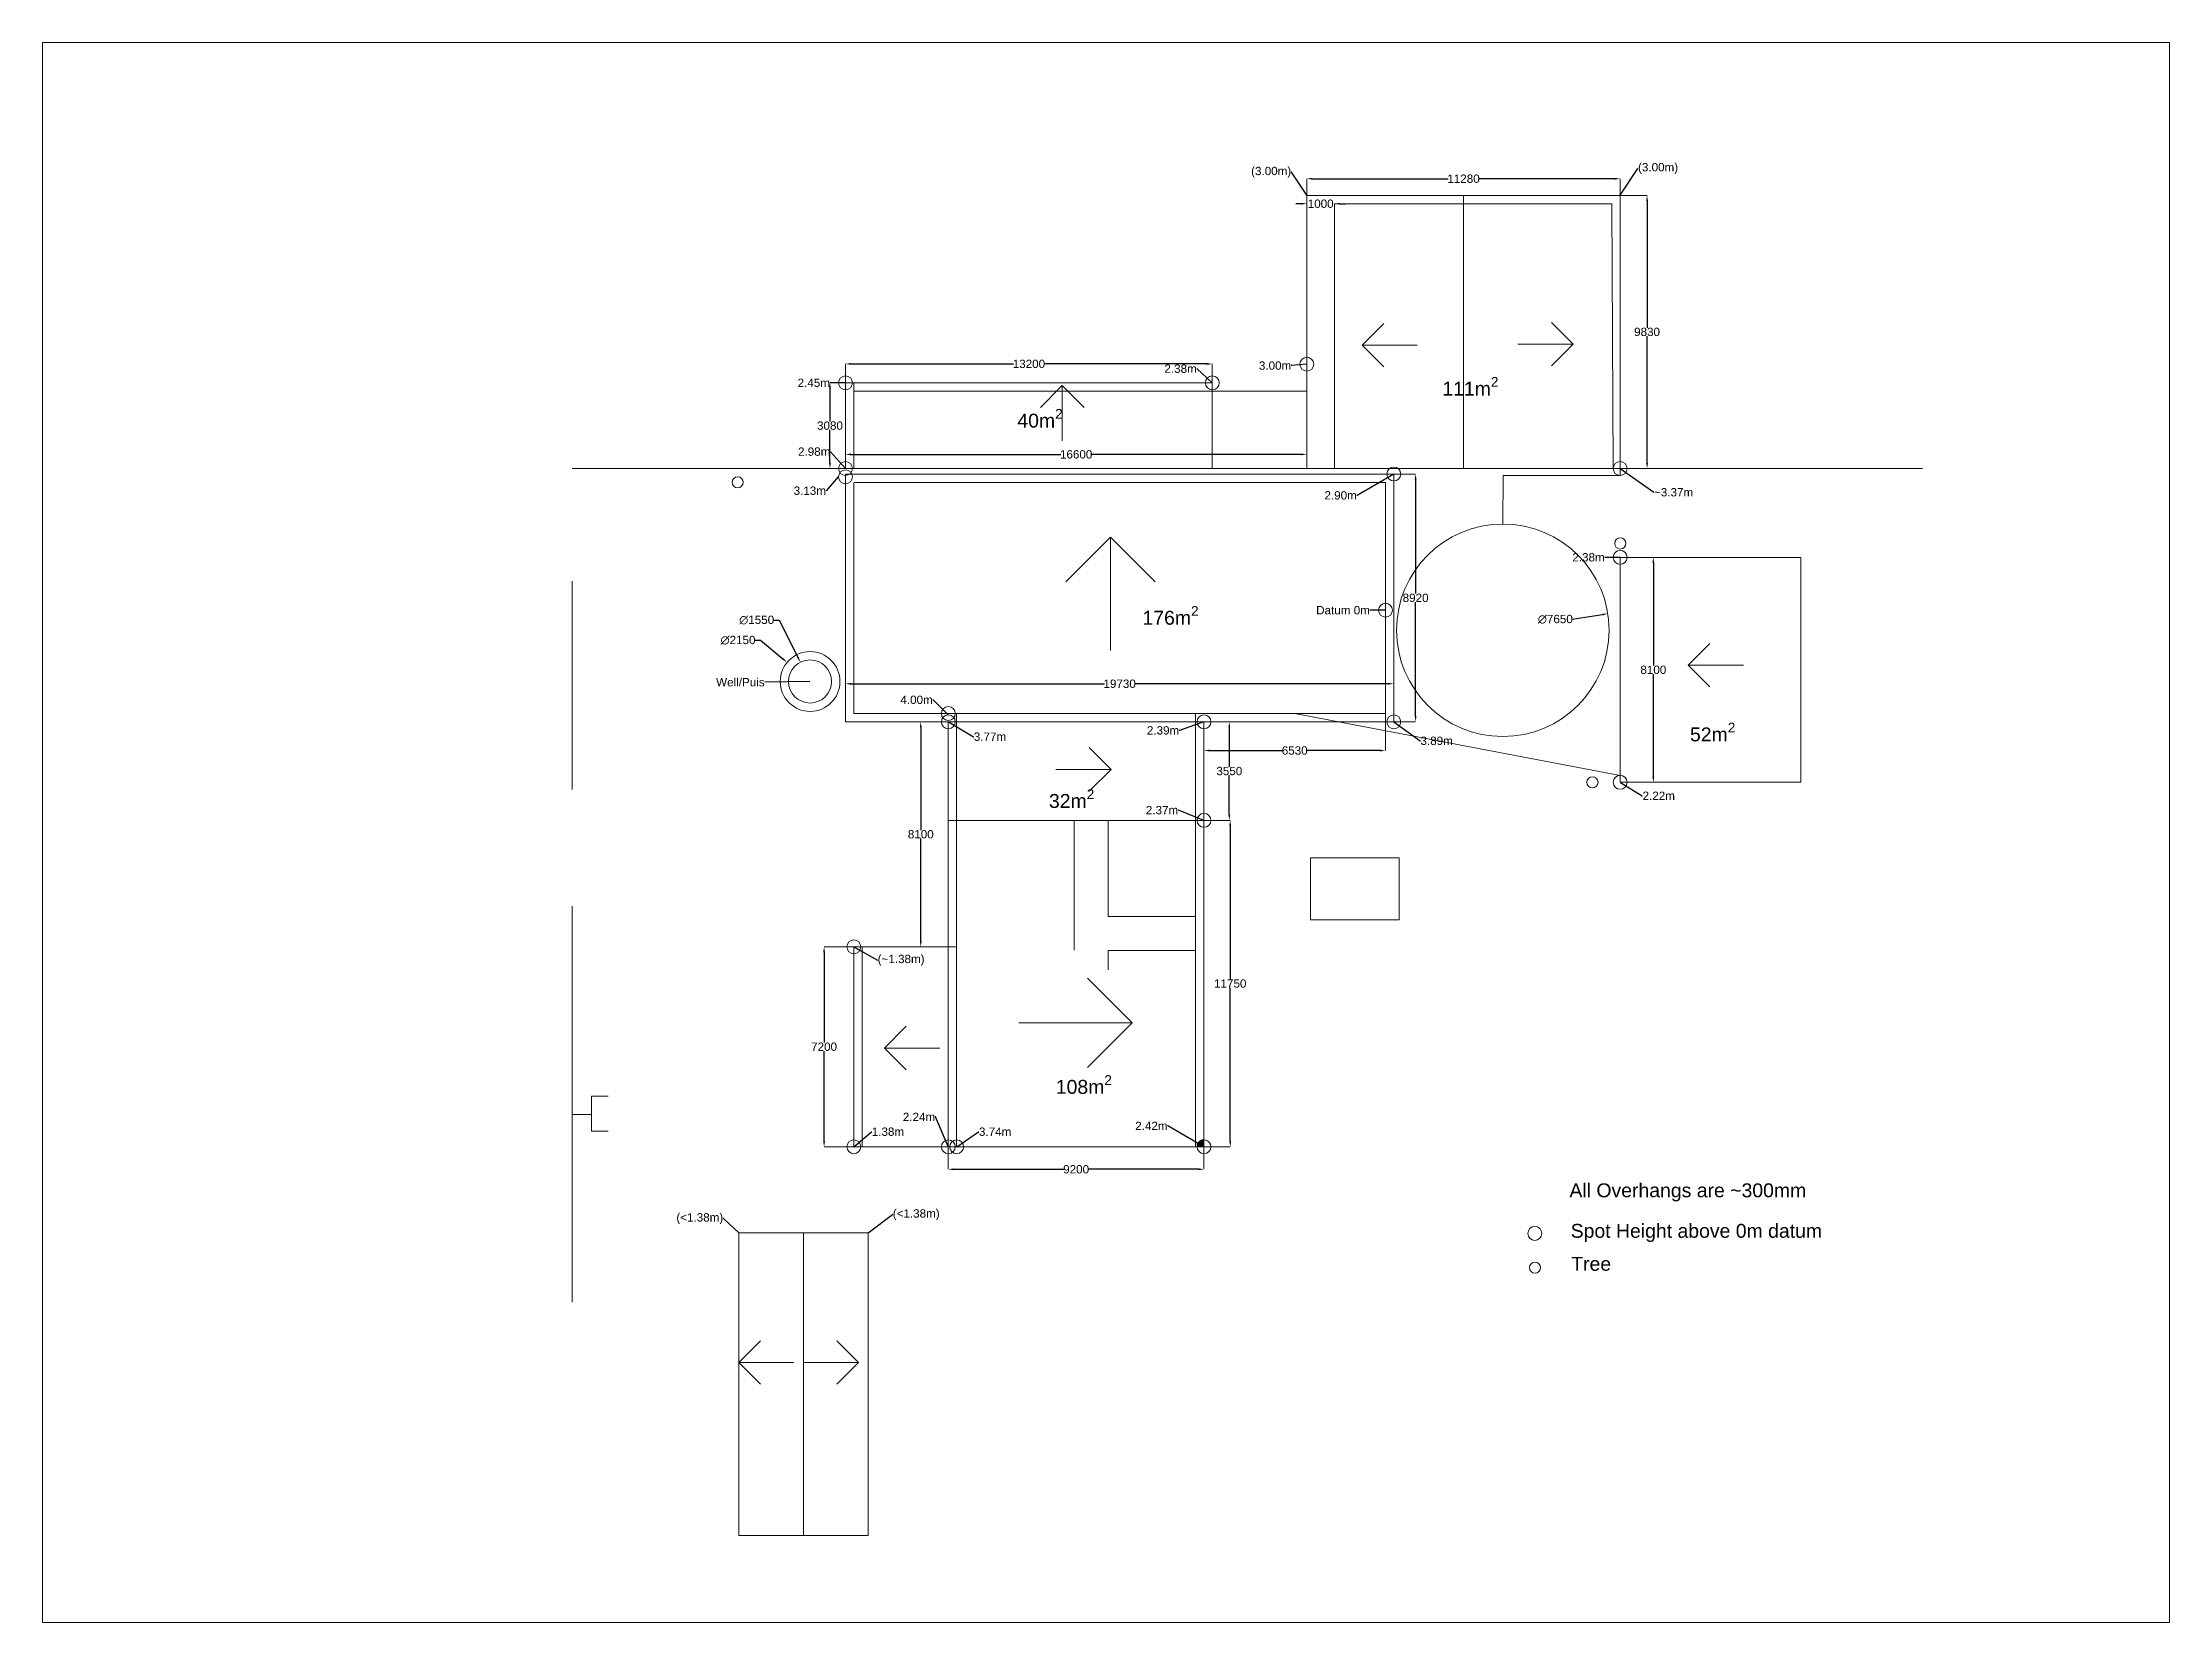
# Paper-space layout 'Layout1' of a CAD drawing. Header units: millimetres. Extents: x 2 to 257, y 6 to 195.
# The model-space entities are those that its viewports show. They can reach past a viewport. Long polylines and large blocks are cut down to what shows.
import ezdxf
from ezdxf import colors
from ezdxf.entities.mleader import LeaderData, LeaderLine
from ezdxf.math import Vec2, Vec3

# ---------------------------------------------------------------- set-up
doc = ezdxf.new("R2010")
doc.units = ezdxf.units.MM
doc.layers.get('0').update_dxf_attribs({"lineweight": 15})
doc.layers.add('Dimentions', color=7, linetype='Continuous', lineweight=5)
doc.styles.add('Annotative', font='arial.ttf')
doc.styles.get("Standard").update_dxf_attribs({"font": 'arial.ttf'})
doc.dimstyles.new('Copy of Standard', dxfattribs={"dimtxt": 300, "dimasz": 200, "dimexe": 0.18, "dimexo": 0.0625, "dimgap": 0.09, "dimtad": 0, "dimtih": 1, "dimtoh": 1, "dimdec": 0, "dimzin": 0, "dimdsep": 46, "dimtxsty": 'Standard', "dimcen": 0.09, "dimadec": 0, "dimazin": 0, "dimtfac": 1, "dimtdec": 0, "dimtofl": 0, "dimtmove": 0, "dimatfit": 3, "dimfxl": 1, "dimtolj": 1, "dimtzin": 0, "dimlwe": -1, "dimarcsym": 0})

# ---------------------------------------------------------------- blocks, each defined once
blk = doc.blocks.new('*D2')
at = {"layer": 'Defpoints', "color": 0, "transparency": 16777216}
for p in [(13540, -24420), (22740, -24420), (22740, -25232)]:
    blk.add_point(p, dxfattribs=at)
at = {"layer": 'Dimentions', "color": 0, "transparency": 16777216}
for p, q in [((13540, -24420), (13540, -25232)), ((22740, -24420), (22740, -25232))]:
    blk.add_line(p, q, dxfattribs=at)
at = {"layer": 'Dimentions', "color": 0, "lineweight": -2, "transparency": 16777216}
for p, q in [((13740, -25232), (17692, -25232)), ((22540, -25232), (18588, -25232))]:
    blk.add_line(p, q, dxfattribs=at)
at = {"layer": 'Dimentions', "color": 0, "transparency": 16777216}
for points in [[(13740, -25198), (13740, -25265), (13540, -25232)], [(22540, -25198), (22540, -25265), (22740, -25232)]]:
    blk.add_solid(points, dxfattribs=at)
at = {"layer": 'Dimentions', "color": 0, "transparency": 16777216, "insert": (18140, -25232), "char_height": 300, "attachment_point": 5}
blk.add_mtext('\\A1;9200', dxfattribs=at)
blk = doc.blocks.new('*D3')
at = {"layer": 'Defpoints', "color": 0, "transparency": 16777216}
for p in [(9069, -17220), (10140, -17220), (10140, -24420)]:
    blk.add_point(p, dxfattribs=at)
at = {"layer": 'Dimentions', "color": 0, "transparency": 16777216}
for p, q in [((10140, -17220), (9069, -17220)), ((10140, -24420), (9069, -24420))]:
    blk.add_line(p, q, dxfattribs=at)
at = {"layer": 'Dimentions', "color": 0, "lineweight": -2, "transparency": 16777216}
for p, q in [((9069, -17420), (9069, -20667)), ((9069, -24220), (9069, -20973))]:
    blk.add_line(p, q, dxfattribs=at)
at = {"layer": 'Dimentions', "color": 0, "transparency": 16777216}
for points in [[(9036, -17420), (9102, -17420), (9069, -17220)], [(9036, -24220), (9102, -24220), (9069, -24420)]]:
    blk.add_solid(points, dxfattribs=at)
at = {"layer": 'Dimentions', "color": 0, "transparency": 16777216, "insert": (9069, -20820), "char_height": 300, "attachment_point": 5}
blk.add_mtext('\\A1;7200', dxfattribs=at)
blk = doc.blocks.new('*D4')
at = {"layer": 'Defpoints', "color": 0, "transparency": 16777216}
for p in [(13540, -9120), (12548, -17220), (13540, -17220)]:
    blk.add_point(p, dxfattribs=at)
at = {"layer": 'Dimentions', "color": 0, "transparency": 16777216}
for p, q in [((13540, -9120), (12548, -9120)), ((13540, -17220), (12548, -17220))]:
    blk.add_line(p, q, dxfattribs=at)
at = {"layer": 'Dimentions', "color": 0, "lineweight": -2, "transparency": 16777216}
for p, q in [((12548, -9320), (12548, -13017)), ((12548, -17020), (12548, -13323))]:
    blk.add_line(p, q, dxfattribs=at)
at = {"layer": 'Dimentions', "color": 0, "transparency": 16777216}
for points in [[(12514, -9320), (12581, -9320), (12548, -9120)], [(12514, -17020), (12581, -17020), (12548, -17220)]]:
    blk.add_solid(points, dxfattribs=at)
at = {"layer": 'Dimentions', "color": 0, "transparency": 16777216, "insert": (12548, -13170), "char_height": 300, "attachment_point": 5}
blk.add_mtext('\\A1;8100', dxfattribs=at)
blk = doc.blocks.new('*D5')
at = {"layer": 'Defpoints', "color": 0, "transparency": 16777216}
for p in [(29570, -200), (29570, -9120), (30356, -9120)]:
    blk.add_point(p, dxfattribs=at)
at = {"layer": 'Dimentions', "color": 0, "transparency": 16777216}
for p, q in [((29570, -200), (30357, -200)), ((29570, -9120), (30357, -9120))]:
    blk.add_line(p, q, dxfattribs=at)
at = {"layer": 'Dimentions', "color": 0, "lineweight": -2, "transparency": 16777216}
for p, q in [((30356, -400), (30356, -4507)), ((30356, -8920), (30356, -4813))]:
    blk.add_line(p, q, dxfattribs=at)
at = {"layer": 'Dimentions', "color": 0, "transparency": 16777216}
for points in [[(30323, -400), (30390, -400), (30356, -200)], [(30323, -8920), (30390, -8920), (30356, -9120)]]:
    blk.add_solid(points, dxfattribs=at)
at = {"layer": 'Dimentions', "color": 0, "transparency": 16777216, "insert": (30356, -4660), "char_height": 300, "attachment_point": 5}
blk.add_mtext('\\A1;8920', dxfattribs=at)
blk = doc.blocks.new('*D6')
at = {"layer": 'Defpoints', "color": 0, "transparency": 16777216}
for p in [(29570, -7752), (9840, -9120), (29570, -9120)]:
    blk.add_point(p, dxfattribs=at)
at = {"layer": 'Dimentions', "color": 0, "transparency": 16777216}
for p, q in [((9840, -9120), (9840, -7752)), ((29570, -9120), (29570, -7752))]:
    blk.add_line(p, q, dxfattribs=at)
at = {"layer": 'Dimentions', "color": 0, "lineweight": -2, "transparency": 16777216}
for p, q in [((10040, -7752), (19155, -7752)), ((29370, -7752), (20255, -7752))]:
    blk.add_line(p, q, dxfattribs=at)
at = {"layer": 'Dimentions', "color": 0, "transparency": 16777216}
for points in [[(10040, -7719), (10040, -7786), (9840, -7752)], [(29370, -7719), (29370, -7786), (29570, -7752)]]:
    blk.add_solid(points, dxfattribs=at)
at = {"layer": 'Dimentions', "color": 0, "transparency": 16777216, "insert": (19705, -7752), "char_height": 300, "attachment_point": 5}
blk.add_mtext('\\A1;19730', dxfattribs=at)
blk = doc.blocks.new('*D7')
at = {"layer": 'Defpoints', "color": 0, "transparency": 16777216}
for p in [(9840, 0), (26440, 505), (26440, 0)]:
    blk.add_point(p, dxfattribs=at)
at = {"layer": 'Dimentions', "color": 0, "transparency": 16777216}
for p, q in [((9840, 0), (9840, 505)), ((26440, 0), (26440, 505))]:
    blk.add_line(p, q, dxfattribs=at)
at = {"layer": 'Dimentions', "color": 0, "lineweight": -2, "transparency": 16777216}
for p, q in [((10040, 505), (17590, 505)), ((26240, 505), (18690, 505))]:
    blk.add_line(p, q, dxfattribs=at)
at = {"layer": 'Dimentions', "color": 0, "transparency": 16777216}
for points in [[(10040, 538), (10040, 471), (9840, 505)], [(26240, 538), (26240, 471), (26440, 505)]]:
    blk.add_solid(points, dxfattribs=at)
at = {"layer": 'Dimentions', "color": 0, "transparency": 16777216, "insert": (18140, 505), "char_height": 300, "attachment_point": 5}
blk.add_mtext('\\A1;16600', dxfattribs=at)
blk = doc.blocks.new('*D8')
at = {"layer": 'Defpoints', "color": 0, "transparency": 16777216}
for p in [(8217, -6977), (8913, -8363)]:
    blk.add_point(p, dxfattribs=at)
at = {"layer": 'Dimentions', "color": 0, "lineweight": -2, "transparency": 16777216}
for p, q in [((7255, -5459), (7455, -5459)), ((7455, -5459), (8128, -6799))]:
    blk.add_line(p, q, dxfattribs=at)
at = {"layer": 'Dimentions', "color": 0, "transparency": 16777216}
blk.add_line((8565, -7670), (8565, -7670), dxfattribs=at)
blk.add_line((8565, -7670), (8565, -7670), dxfattribs=at)
blk.add_solid([(8157, -6784), (8098, -6814), (8217, -6977)], dxfattribs=at)
at = {"layer": 'Dimentions', "color": 0, "transparency": 16777216, "insert": (6644, -5459), "char_height": 300, "attachment_point": 5}
blk.add_mtext('\\A1;∅1550', dxfattribs=at)
blk = doc.blocks.new('*D9')
at = {"layer": 'Defpoints', "color": 0, "transparency": 16777216}
for p in [(7739, -6982), (9391, -8358)]:
    blk.add_point(p, dxfattribs=at)
at = {"layer": 'Dimentions', "color": 0, "lineweight": -2, "transparency": 16777216}
for p, q in [((6582, -6184), (6782, -6184)), ((6782, -6184), (7586, -6854))]:
    blk.add_line(p, q, dxfattribs=at)
at = {"layer": 'Dimentions', "color": 0, "transparency": 16777216}
blk.add_line((8565, -7670), (8565, -7670), dxfattribs=at)
blk.add_line((8565, -7670), (8565, -7670), dxfattribs=at)
blk.add_solid([(7607, -6828), (7564, -6879), (7739, -6982)], dxfattribs=at)
at = {"layer": 'Dimentions', "color": 0, "transparency": 16777216, "insert": (5972, -6184), "char_height": 300, "attachment_point": 5}
blk.add_mtext('\\A1;∅2150', dxfattribs=at)
blk = doc.blocks.new('*D11')
at = {"layer": 'Defpoints', "color": 0, "transparency": 16777216}
for p in [(22740, -9120), (29270, -8820), (22740, -10156)]:
    blk.add_point(p, dxfattribs=at)
at = {"layer": 'Dimentions', "color": 0, "transparency": 16777216}
for p, q in [((22740, -9120), (22740, -10156)), ((29270, -8820), (29270, -10156))]:
    blk.add_line(p, q, dxfattribs=at)
at = {"layer": 'Dimentions', "color": 0, "lineweight": -2, "transparency": 16777216}
for p, q in [((22940, -10156), (25557, -10156)), ((29070, -10156), (26453, -10156))]:
    blk.add_line(p, q, dxfattribs=at)
at = {"layer": 'Dimentions', "color": 0, "transparency": 16777216}
for points in [[(22940, -10123), (22940, -10189), (22740, -10156)], [(29070, -10123), (29070, -10189), (29270, -10156)]]:
    blk.add_solid(points, dxfattribs=at)
at = {"layer": 'Dimentions', "color": 0, "transparency": 16777216, "insert": (26005, -10156), "char_height": 300, "attachment_point": 5}
blk.add_mtext('\\A1;6530', dxfattribs=at)
blk = doc.blocks.new('*D12')
at = {"layer": 'Defpoints', "color": 0, "transparency": 16777216}
for p in [(22740, -9120), (22740, -12670), (23652, -12670)]:
    blk.add_point(p, dxfattribs=at)
at = {"layer": 'Dimentions', "color": 0, "transparency": 16777216}
for p, q in [((22740, -9120), (23652, -9120)), ((22740, -12670), (23652, -12670))]:
    blk.add_line(p, q, dxfattribs=at)
at = {"layer": 'Dimentions', "color": 0, "lineweight": -2, "transparency": 16777216}
for p, q in [((23652, -9320), (23652, -10742)), ((23652, -12470), (23652, -11048))]:
    blk.add_line(p, q, dxfattribs=at)
at = {"layer": 'Dimentions', "color": 0, "transparency": 16777216}
for points in [[(23619, -9320), (23685, -9320), (23652, -9120)], [(23619, -12470), (23685, -12470), (23652, -12670)]]:
    blk.add_solid(points, dxfattribs=at)
at = {"layer": 'Dimentions', "color": 0, "transparency": 16777216, "insert": (23652, -10895), "char_height": 300, "attachment_point": 5}
blk.add_mtext('\\A1;3550', dxfattribs=at)
blk = doc.blocks.new('*D13')
at = {"layer": 'Defpoints', "color": 0, "transparency": 16777216}
for p in [(22740, -12670), (22740, -24420), (23685, -24420)]:
    blk.add_point(p, dxfattribs=at)
at = {"layer": 'Dimentions', "color": 0, "transparency": 16777216}
for p, q in [((22740, -12670), (23686, -12670)), ((22740, -24420), (23686, -24420))]:
    blk.add_line(p, q, dxfattribs=at)
at = {"layer": 'Dimentions', "color": 0, "lineweight": -2, "transparency": 16777216}
for p, q in [((23685, -12870), (23685, -18392)), ((23685, -24220), (23685, -18698))]:
    blk.add_line(p, q, dxfattribs=at)
at = {"layer": 'Dimentions', "color": 0, "transparency": 16777216}
for points in [[(23652, -12870), (23719, -12870), (23685, -12670)], [(23652, -24220), (23719, -24220), (23685, -24420)]]:
    blk.add_solid(points, dxfattribs=at)
at = {"layer": 'Dimentions', "color": 0, "transparency": 16777216, "insert": (23685, -18545), "char_height": 300, "attachment_point": 5}
blk.add_mtext('\\A1;11750', dxfattribs=at)
blk = doc.blocks.new('*D14')
at = {"layer": 'Defpoints', "color": 0, "transparency": 16777216}
for p in [(9281, 3080), (9840, 3080), (9840, 0)]:
    blk.add_point(p, dxfattribs=at)
at = {"layer": 'Dimentions', "color": 0, "transparency": 16777216}
for p, q in [((9840, 3080), (9281, 3080)), ((9840, 0), (9281, 0))]:
    blk.add_line(p, q, dxfattribs=at)
at = {"layer": 'Dimentions', "color": 0, "lineweight": -2, "transparency": 16777216}
for p, q in [((9281, 2880), (9281, 1693)), ((9281, 200), (9281, 1387))]:
    blk.add_line(p, q, dxfattribs=at)
at = {"layer": 'Dimentions', "color": 0, "transparency": 16777216}
for points in [[(9247, 2880), (9314, 2880), (9281, 3080)], [(9247, 200), (9314, 200), (9281, 0)]]:
    blk.add_solid(points, dxfattribs=at)
at = {"layer": 'Dimentions', "color": 0, "transparency": 16777216, "insert": (9281, 1540), "char_height": 300, "attachment_point": 5}
blk.add_mtext('\\A1;3080', dxfattribs=at)
blk = doc.blocks.new('*D15')
at = {"layer": 'Defpoints', "color": 0, "transparency": 16777216}
for p in [(9840, 3763), (9840, 3080), (23040, 3080)]:
    blk.add_point(p, dxfattribs=at)
at = {"layer": 'Dimentions', "color": 0, "transparency": 16777216}
for p, q in [((9840, 3080), (9840, 3763)), ((23040, 3080), (23040, 3763))]:
    blk.add_line(p, q, dxfattribs=at)
at = {"layer": 'Dimentions', "color": 0, "lineweight": -2, "transparency": 16777216}
for p, q in [((10040, 3763), (15890, 3763)), ((22840, 3763), (16990, 3763))]:
    blk.add_line(p, q, dxfattribs=at)
at = {"layer": 'Dimentions', "color": 0, "transparency": 16777216}
for points in [[(10040, 3796), (10040, 3729), (9840, 3763)], [(22840, 3796), (22840, 3729), (23040, 3763)]]:
    blk.add_solid(points, dxfattribs=at)
at = {"layer": 'Dimentions', "color": 0, "transparency": 16777216, "insert": (16440, 3763), "char_height": 300, "attachment_point": 5}
blk.add_mtext('\\A1;13200', dxfattribs=at)
blk = doc.blocks.new('*D16')
at = {"layer": 'Defpoints', "color": 0, "transparency": 16777216}
for p in [(37720, 9830), (37720, 0), (38685, 0)]:
    blk.add_point(p, dxfattribs=at)
at = {"layer": 'Dimentions', "color": 0, "transparency": 16777216}
for p, q in [((37720, 9830), (38685, 9830)), ((37720, 0), (38685, 0))]:
    blk.add_line(p, q, dxfattribs=at)
at = {"layer": 'Dimentions', "color": 0, "lineweight": -2, "transparency": 16777216}
for p, q in [((38685, 9630), (38685, 5068)), ((38685, 200), (38685, 4762))]:
    blk.add_line(p, q, dxfattribs=at)
at = {"layer": 'Dimentions', "color": 0, "transparency": 16777216}
for points in [[(38652, 9630), (38719, 9630), (38685, 9830)], [(38652, 200), (38719, 200), (38685, 0)]]:
    blk.add_solid(points, dxfattribs=at)
at = {"layer": 'Dimentions', "color": 0, "transparency": 16777216, "insert": (38685, 4915), "char_height": 300, "attachment_point": 5}
blk.add_mtext('\\A1;9830', dxfattribs=at)
blk = doc.blocks.new('*D17')
at = {"layer": 'Defpoints', "color": 0, "transparency": 16777216}
for p in [(37720, 10430), (26440, 9830), (37720, 9830)]:
    blk.add_point(p, dxfattribs=at)
at = {"layer": 'Dimentions', "color": 0, "transparency": 16777216}
for p, q in [((26440, 9830), (26440, 10430)), ((37720, 9830), (37720, 10430))]:
    blk.add_line(p, q, dxfattribs=at)
at = {"layer": 'Dimentions', "color": 0, "lineweight": -2, "transparency": 16777216}
for p, q in [((26640, 10430), (31530, 10430)), ((37520, 10430), (32630, 10430))]:
    blk.add_line(p, q, dxfattribs=at)
at = {"layer": 'Dimentions', "color": 0, "transparency": 16777216}
for points in [[(26640, 10463), (26640, 10397), (26440, 10430)], [(37520, 10463), (37520, 10397), (37720, 10430)]]:
    blk.add_solid(points, dxfattribs=at)
at = {"layer": 'Dimentions', "color": 0, "transparency": 16777216, "insert": (32080, 10430), "char_height": 300, "attachment_point": 5}
blk.add_mtext('\\A1;11280', dxfattribs=at)
blk = doc.blocks.new('*D18')
at = {"layer": 'Defpoints', "color": 0, "transparency": 16777216}
for p in [(26440, 9530), (26440, 9530), (27440, 9530)]:
    blk.add_point(p, dxfattribs=at)
at = {"layer": 'Dimentions', "color": 0, "lineweight": -2, "transparency": 16777216}
for p, q in [((26240, 9530), (26040, 9530)), ((27640, 9530), (27840, 9530))]:
    blk.add_line(p, q, dxfattribs=at)
at = {"layer": 'Dimentions', "color": 0, "transparency": 16777216}
for p, q in [((26440, 9530), (26440, 9530)), ((27440, 9530), (27440, 9530))]:
    blk.add_line(p, q, dxfattribs=at)
for points in [[(26240, 9563), (26240, 9497), (26440, 9530)], [(27640, 9563), (27640, 9497), (27440, 9530)]]:
    blk.add_solid(points, dxfattribs=at)
at = {"layer": 'Dimentions', "color": 0, "transparency": 16777216, "insert": (26940, 9530), "char_height": 300, "attachment_point": 5}
blk.add_mtext('\\A1;1000', dxfattribs=at)
blk = doc.blocks.new('*D19')
at = {"layer": 'Defpoints', "color": 0, "transparency": 16777216}
for p in [(37720, -3200), (37720, -11300), (38911, -11300)]:
    blk.add_point(p, dxfattribs=at)
at = {"layer": 'Dimentions', "color": 0, "transparency": 16777216}
for p, q in [((37720, -3200), (38911, -3200)), ((37720, -11300), (38911, -11300))]:
    blk.add_line(p, q, dxfattribs=at)
at = {"layer": 'Dimentions', "color": 0, "lineweight": -2, "transparency": 16777216}
for p, q in [((38911, -3400), (38911, -7097)), ((38911, -11100), (38911, -7403))]:
    blk.add_line(p, q, dxfattribs=at)
at = {"layer": 'Dimentions', "color": 0, "transparency": 16777216}
for points in [[(38878, -3400), (38944, -3400), (38911, -3200)], [(38878, -11100), (38944, -11100), (38911, -11300)]]:
    blk.add_solid(points, dxfattribs=at)
at = {"layer": 'Dimentions', "color": 0, "transparency": 16777216, "insert": (38911, -7250), "char_height": 300, "attachment_point": 5}
blk.add_mtext('\\A1;8100', dxfattribs=at)
blk = doc.blocks.new('*D20')
at = {"layer": 'Defpoints', "color": 0, "transparency": 16777216}
for p in [(37273, -5228), (29717, -6422)]:
    blk.add_point(p, dxfattribs=at)
at = {"layer": 'Dimentions', "color": 0, "lineweight": -2, "transparency": 16777216}
blk.add_line((35995, -5430), (37076, -5259), dxfattribs=at)
at = {"layer": 'Dimentions', "color": 0, "transparency": 16777216}
blk.add_solid([(37070, -5226), (37081, -5292), (37273, -5228)], dxfattribs=at)
at = {"layer": 'Dimentions', "color": 0, "transparency": 16777216, "insert": (35384, -5430), "char_height": 300, "attachment_point": 5}
blk.add_mtext('\\A1;∅7650', dxfattribs=at)

msp = doc.modelspace()

# ---------------------------------------------------------------- hatches: boundary and pattern name
at = {"layer": 'Dimentions'}
h = msp.add_hatch(dxfattribs=at)
h.set_pattern_fill('ANSI37', color=256, scale=0.2)
h.set_pattern_definition([(45, (-16636.1847, -35345.89126), (-0.449012806, 0.449012806), []), (135, (-16636.1847, -35345.89126), (-0.449012806, -0.449012806), [])])
h.paths.add_polyline_path([(22990, -24420, 0.4142136), (22740, -24170), (22740, -24420), (22490, -24420, 1)], flags=17)
h.paths.add_polyline_path([(22490, -24420, 1), (22990, -24420, 1)], flags=17)

# ---------------------------------------------------------------- linework, layer by layer
for p, q in [((26440, 9830), (27440, 9830)), ((27441.5, 9530), (27440, 0)), ((27440, 9530), (37420, 9528.5)), ((32080, 9830), (32080, 0)), ((37420, 9530), (37468.4, 0)), ((30412.5, 4436.4), (28428, 4436.4)), ((34039.6, 4474.8), (36024.2, 4474.8)), ((10140, 3080), (9840, 3080)), ((10140, 2780), (10140, 3080)), ((10140, 0), (10140, 2780)), ((10140, 2780), (23040, 2780)), ((17642.7, 996.4), (17642.7, 2981)), ((23040, 2780), (26440, 2780)), ((0, 0), (5960, 0)), ((5960, 0), (48600.6, 0)), ((37720, 0), (37720, 300)), ((10140, -500), (10140, -8820)), ((29270, -500), (10140, -500)), ((29270, -8820), (29270, -500)), ((29570, -500), (29570, -200)), ((19373, -6555.6), (19373, -2472.2)), ((0, -4060), (0, -11560)), ((29270, -8820), (29270, -5105)), ((42149.7, -7085.4), (40165.2, -7085.4)), ((10140, -8820), (13540, -8820)), ((22740, -8820), (13540, -8820)), ((13540, -8820), (22240, -8820)), ((13540, -8820), (13549.2, -8820)), ((13840, -12670), (13840, -8820)), ((22740, -8820), (22440, -8820)), ((22440, -8820), (22440, -24420)), ((22740, -8820), (29270, -8820)), ((26005, -8820), (37720, -11050)), ((17409.8, -10833.7), (19394.4, -10833.7)), ((13840, -12670), (13840, -17220)), ((19290, -12670), (18070, -12670)), ((18070, -12670), (18070, -17343)), ((19290, -16130), (19290, -12670)), ((26570, -16250), (26570, -14020)), ((26570, -14020), (29270, -14020)), ((29270, -14020), (29770, -14020)), ((29770, -14020), (29770, -16250)), ((0, -15760), (0, -30010)), ((22440, -16130), (19290, -16130)), ((22440, -16130), (22440, -17350)), ((29770, -16250), (26570, -16250)), ((13840, -17220), (10140, -17220)), ((10140, -17220), (10140, -24420)), ((10440, -17220), (10440, -24420)), ((13840, -17220), (13840, -24420)), ((22440, -17350), (19290, -17350)), ((19290, -17350), (19290, -18049.7)), ((16074.9, -19954.5), (20158.3, -19954.5)), ((13230, -20865.5), (11245.4, -20865.5)), ((700, -23254), (700, -22604)), ((700, -22604), (1300, -22604)), ((0, -23254), (700, -23254)), ((700, -23254), (700, -23854)), ((700, -23854), (1300, -23854)), ((13840, -24420), (10140, -24420)), ((6000, -27520), (10650, -27520)), ((6000, -27520), (6000, -38420)), ((8325, -27520), (8325, -38420)), ((10650, -27520), (10650, -38420)), ((0, -30010), (0, -29954)), ((7984.5, -32188), (6000, -32188)), ((8325, -32188), (10309.5, -32188)), ((10650, -38420), (6000, -38420))]:
    msp.add_line(p, q)
for points in [[(37720, 0), (26440, 0), (26440, 2780), (26440, 9830), (37720, 9830), (37720, 0)], [(29210, 5218.5), (28428, 4436.4), (29210, 3654.4)], [(35242.1, 3692.8), (36024.2, 4474.8), (35242.1, 5256.9)], [(18424.8, 2198.9), (17642.7, 2981), (16860.7, 2198.9)], [(37720, 930), (37720, 930), (37720, -250), (35510.7, -250), (33502.1, -250), (33499.9, -2000)], [(29570, -200), (10140, -200), (9840, -200), (9840, -9120), (10140, -9120), (29270, -9120), (29570, -9120), (29570, -500)], [(17763.9, -4081.4), (19373, -2472.2), (20982.2, -4081.4)], [(40947.2, -6303.3), (40165.2, -7085.4), (40947.2, -7867.4)], [(18612.3, -11615.8), (19394.4, -10833.7), (18612.3, -10051.7)], [(13540, -24420), (22740, -24420), (22740, -12670), (13540, -12670), (13540, -24420)], [(18549.1, -18345.3), (20158.3, -19954.5), (18549.1, -21563.7)], [(12027.5, -20083.4), (11245.4, -20865.5), (12027.5, -21647.5)], [(6782, -31405.9), (6000, -32188), (6782, -32970)], [(9527.5, -32970), (10309.5, -32188), (9527.5, -31405.9)]]:
    msp.add_lwpolyline(points)
for points in [[(9840, 0), (9840, 3080), (23040, 3080), (23040, 0)], [(37720, -3200), (44220, -3200), (44220, -11300), (37720, -11300)], [(13540, -12670), (22740, -12670), (22740, -9120), (13540, -9120)]]:
    msp.add_lwpolyline(points, close=True)
for centre, radius in [((5960, -500), 200), ((33495, -5825), 3825), ((37720, -2700), 200), ((8565, -7670), 1075), ((8565, -7670), 775), ((36720, -11300), 200), ((34646.3, -27539.2), 250), ((34654.7, -28771.6), 200)]:
    msp.add_circle(centre, radius)
for centre in [(26440, 3751.4), (9840, 3080), (23040, 3080), (9840, 0), (29570, -200), (37720, 0), (9840, -300), (37720, -3200), (29270, -5105), (13540, -8820), (13540, -9120), (22740, -9120), (29570, -9120), (37720, -11300), (22740, -12670), (10140, -17220), (10140, -24420), (13540, -24420), (13840, -24420), (22740, -24420)]:
    msp.add_circle(centre, 250, dxfattribs=at)

# ---------------------------------------------------------------- texts
at = {"char_height": 500, "attachment_point": 1}
for s, width, heights, insert in [('\\A1;111m{\\H0.7x;\\S2^ ;}', 8957.098, [0], (31317.4, 3293.1)), ('\\A1;40m{\\H0.7x;\\S2^ ;}', 8957.098, [0], (16025.1, 2142.3)), ('\\A1;176m{\\H0.7x;\\S2^ ;}', 8957.098, [0], (20527, -4955.2)), ('\\A1;52m{\\H0.7x;\\S2^ ;}', 8957.098, [0], (40229.9, -9154.5)), ('\\A1;32m{\\H0.7x;\\S2^ ;}', 8957.098, [0], (17161.7, -11551)), ('\\A1;108m{\\H0.7x;\\S2^ ;}', 8957.098, [0], (17407.7, -21844)), ('All Overhangs are ~300mm', 8957.098, [0], (35892.6, -25738.2)), ('Spot Height above 0m datum', 11383.31, [1398.5], (35936.8, -27197.3)), ('Tree', 11383.31, [1398.5], (35955.9, -28385))]:
    msp.add_mtext_dynamic_manual_height_columns(s, width=width, gutter_width=12.5, heights=heights, dxfattribs=dict(at, insert=insert))

# ---------------------------------------------------------------- dimensions: what is measured, and where the dimension line sits
at = {"layer": 'Dimentions'}
for base, p1, p2, picture, middle in [((37720, 10429.9), (26440, 9830), (37720, 9830), '*D17', (32080, 10429.9)), ((26440, 9530.2), (27440, 9530), (26440, 9530.2), '*D18', (26940, 9530.2)), ((26440, 504.5), (9840, 0), (26440, 0), '*D7', (18140, 504.5)), ((29570, -7752.2), (9840, -9120), (29570, -9120), '*D6', (19705, -7752.2)), ((22740, -10155.9), (29270, -8820), (22740, -9120), '*D11', (26005, -10155.9)), ((22740, -25231.6), (13540, -24420), (22740, -24420), '*D2', (18140, -25231.6))]:
    dim = msp.add_linear_dim(base=base, p1=p1, p2=p2, dimstyle='Copy of Standard', dxfattribs=at)
    dim.commit()
    dim.dimension.update_dxf_attribs({"geometry": picture, "text_midpoint": middle})
for base, p1, p2, picture, middle in [((38685.3, 0), (37720, 9830), (37720, 0), '*D16', (38685.3, 4915)), ((9280.7, 3080), (9840, 0), (9840, 3080), '*D14', (9280.7, 1540)), ((38911, -11300), (37720, -3200), (37720, -11300), '*D19', (38911, -7250)), ((12547.7, -17220), (13540, -9120), (13540, -17220), '*D4', (12547.7, -13170)), ((23652.1, -12670), (22740, -9120), (22740, -12670), '*D12', (23652.1, -10895)), ((23685.4, -24420), (22740, -12670), (22740, -24420), '*D13', (23685.4, -18545)), ((9069, -17220), (10140, -24420), (10140, -17220), '*D3', (9069, -20820))]:
    dim = msp.add_linear_dim(base=base, p1=p1, p2=p2, angle=90, dimstyle='Copy of Standard', dxfattribs=at)
    dim.commit()
    dim.dimension.update_dxf_attribs({"geometry": picture, "text_midpoint": middle})
dim = msp.add_linear_dim(base=(9840, 3762.8), p1=(23040, 3080), p2=(9840, 3080), dimstyle='Copy of Standard', dxfattribs=at)
dim.commit()
dim.dimension.update_dxf_attribs({"geometry": '*D15', "text_midpoint": (16440, 3762.8), "dimtype": 160})
dim = msp.add_linear_dim(base=(30356.4, -9120), p1=(29570, -200), p2=(29570, -9120), angle=90, dimstyle='Copy of Standard', dxfattribs=at)
dim.commit()
dim.dimension.update_dxf_attribs({"geometry": '*D5', "text_midpoint": (30356.4, -4660), "dimtype": 160})
for p1, p2, picture, middle in [((8912.7, -8362.6), (8217.3, -6977.4), '*D8', (6644.4, -5459.2)), ((29716.9, -6422.1), (37273.1, -5227.9), '*D20', (35994.7, -5430)), ((9390.7, -8358.3), (7739.3, -6981.7), '*D9', (5971.5, -6183.9))]:
    dim = msp.add_diameter_dim_2p(p1=p1, p2=p2, dimstyle='Copy of Standard', dxfattribs=at)
    dim.commit()
    dim.dimension.update_dxf_attribs({"geometry": picture, "text_midpoint": middle, "dimtype": 163})

# ---------------------------------------------------------------- leaders
ml = msp.add_multileader_mtext('Standard', dxfattribs=at)
ml.set_content('(3.00m)', color=256)
ml.set_leader_properties()
ml.build(insert=Vec2(0, 0))
ctx = ml.context
ctx.base_point, ctx.char_height, ctx.plane_origin = Vec3(24475.3, 10665.8), 300, Vec3(26440, 9830)
ctx.text_align_type = 2
notes = []
notes.append((ctx, [(0, (1, 1, 0), (25890.7, 10665.8), (-1, 0), 8, [(0, [(26440, 9830)], 0, [])])]))
ctx.mtext.insert, ctx.mtext.alignment, ctx.mtext.flow_direction = Vec3(25880.7, 10859.9), 3, 5
ml = msp.add_multileader_mtext('Standard', dxfattribs=at)
ml.set_content('(3.00m)', color=256)
ml.set_leader_properties()
ml.build(insert=Vec2(0, 0))
ctx = ml.context
ctx.base_point, ctx.char_height, ctx.plane_origin = Vec3(38358.1, 10801.6), 300, Vec3(37720, 8858.6)
notes.append((ctx, [(1, (1, 1, 0), (38350.1, 10801.6), (1, 0), 8, [(0, [(37720, 9830)], 0, [])])]))
ctx.mtext.insert, ctx.mtext.flow_direction = Vec3(38360.1, 10995.7), 5
ml = msp.add_multileader_mtext('Standard', dxfattribs=at)
ml.set_content('3.00m', color=256)
ml.set_leader_properties()
ml.build(insert=Vec2(0, 0))
ctx = ml.context
ctx.base_point, ctx.char_height, ctx.plane_origin = Vec3(24758.5, 3700.8), 300, Vec3(26440, 2780)
ctx.text_align_type = 2
notes.append((ctx, [(0, (1, 1, 0), (25890.7, 3700.8), (-1, 0), 8, [(0, [(26440, 3751.4)], 0, [])])]))
ctx.mtext.insert, ctx.mtext.alignment, ctx.mtext.flow_direction = Vec3(25880.7, 3853.4), 3, 5
ml = msp.add_multileader_mtext('Standard', dxfattribs=at)
ml.set_content('2.45m', color=256)
ml.set_leader_properties()
ml.build(insert=Vec2(0, 0))
ctx = ml.context
ctx.base_point, ctx.char_height, ctx.plane_origin = Vec3(8153.2, 3080), 300, Vec3(9840, 3080)
ctx.text_align_type = 2
notes.append((ctx, [(0, (1, 1, 0), (9290.7, 3080), (-1, 0), 8, [(0, [(9840, 3080)], 0, [])])]))
ctx.mtext.insert, ctx.mtext.alignment, ctx.mtext.flow_direction = Vec3(9280.7, 3232.6), 3, 5
ml = msp.add_multileader_mtext('Standard', dxfattribs=at)
ml.set_content('2.38m', color=256)
ml.set_leader_properties()
ml.build(insert=Vec2(0, 0))
ctx = ml.context
ctx.base_point, ctx.char_height, ctx.plane_origin = Vec3(21353.2, 3589.7), 300, Vec3(23040, 3080)
ctx.text_align_type = 2
notes.append((ctx, [(0, (1, 1, 0), (22490.7, 3589.7), (-1, 0), 8, [(0, [(23040, 3080)], 0, [])])]))
ctx.mtext.insert, ctx.mtext.alignment, ctx.mtext.flow_direction = Vec3(22480.7, 3742.3), 3, 5
ml = msp.add_multileader_mtext('Standard', dxfattribs=at)
ml.set_content('2.98m', color=256)
ml.set_leader_properties()
ml.build(insert=Vec2(0, 0))
ctx = ml.context
ctx.base_point, ctx.char_height, ctx.plane_origin = Vec3(8168.1, 603.2), 300, Vec3(9540, -200)
ctx.text_align_type = 2
notes.append((ctx, [(0, (1, 1, 0), (9305.7, 603.2), (-1, 0), 8, [(0, [(9840, 0)], 0, [])])]))
ctx.mtext.insert, ctx.mtext.alignment, ctx.mtext.flow_direction = Vec3(9295.7, 755.8), 3, 5
ml = msp.add_multileader_mtext('Standard', dxfattribs=at)
ml.set_content('~3.37m', color=256)
ml.set_leader_properties()
ml.build(insert=Vec2(0, 0))
ctx = ml.context
ctx.base_point, ctx.char_height, ctx.plane_origin = Vec3(38932.9, -859.3), 300, Vec3(37720, -971.4)
notes.append((ctx, [(1, (1, 1, 0), (38924.9, -859.3), (1, 0), 8, [(0, [(37720, 0)], 0, [])])]))
ctx.mtext.insert, ctx.mtext.flow_direction = Vec3(38934.9, -706.6), 5
ml = msp.add_multileader_mtext('Standard', dxfattribs=at)
ml.set_content('3.13m', color=256)
ml.set_leader_properties()
ml.build(insert=Vec2(0, 0))
ctx = ml.context
ctx.base_point, ctx.char_height, ctx.plane_origin = Vec3(8016, -802.8), 300, Vec3(9582.4, -302.5)
ctx.text_align_type = 2
notes.append((ctx, [(0, (1, 1, 0), (9148.1, -802.8), (-1, 0), 8, [(0, [(9582.4, -302.5)], 0, [])])]))
ctx.mtext.insert, ctx.mtext.alignment, ctx.mtext.flow_direction = Vec3(9138.1, -650.1), 3, 5
ml = msp.add_multileader_mtext('Standard', dxfattribs=at)
ml.set_content('2.90m', color=256)
ml.set_leader_properties()
ml.build(insert=Vec2(0, 0))
ctx = ml.context
ctx.base_point, ctx.char_height, ctx.plane_origin = Vec3(27113, -970.2), 300, Vec3(29570, -200)
ctx.text_align_type = 2
notes.append((ctx, [(0, (1, 1, 0), (28250.5, -970.2), (-1, 0), 8, [(0, [(29570, -200)], 0, [])])]))
ctx.mtext.insert, ctx.mtext.alignment, ctx.mtext.flow_direction = Vec3(28240.5, -817.6), 3, 5
ml = msp.add_multileader_mtext('Standard', dxfattribs=at)
ml.set_content('2.38m', color=256)
ml.set_leader_properties()
ml.build(insert=Vec2(0, 0))
ctx = ml.context
ctx.base_point, ctx.char_height, ctx.plane_origin = Vec3(36033.2, -3200), 300, Vec3(37720, -3200)
ctx.text_align_type = 2
notes.append((ctx, [(0, (1, 1, 0), (37170.7, -3200), (-1, 0), 8, [(0, [(37720, -3200)], 0, [])])]))
ctx.mtext.insert, ctx.mtext.alignment, ctx.mtext.flow_direction = Vec3(37160.7, -3047.3), 3, 5
ml = msp.add_multileader_mtext('Standard', dxfattribs=at)
ml.set_content('Datum 0m', color=256)
ml.set_leader_properties()
ml.build(insert=Vec2(0, 0))
ctx = ml.context
ctx.base_point, ctx.char_height, ctx.plane_origin = Vec3(26835.1, -5105), 300, Vec3(29270, -5105)
ctx.text_align_type = 2
notes.append((ctx, [(0, (1, 1, 0), (28720.7, -5105), (-1, 0), 8, [(0, [(29270, -5105)], 0, [])])]))
ctx.mtext.insert, ctx.mtext.alignment, ctx.mtext.flow_direction = Vec3(28710.7, -4952.4), 3, 5
ml = msp.add_multileader_mtext('Standard', dxfattribs=at)
ml.set_content('Well/Puis', color=256, style='Annotative')
ml.set_leader_properties()
ml.build(insert=Vec2(0, 0))
ctx = ml.context
ctx.base_point, ctx.char_height, ctx.plane_origin = Vec3(5203.8, -7697.1), 300, Vec3(8565, -7669.9)
ctx.text_align_type = 2
notes.append((ctx, [(0, (1, 1, 0), (6941.1, -7697.1), (-1, 0), 8, [(0, [(8565, -7669.9)], 0, [])])]))
ctx.mtext.insert, ctx.mtext.alignment, ctx.mtext.flow_direction = Vec3(6931.1, -7544.5), 3, 5
ml = msp.add_multileader_mtext('Standard', dxfattribs=at)
ml.set_content('4.00m', color=256)
ml.set_leader_properties()
ml.build(insert=Vec2(0, 0))
ctx = ml.context
ctx.base_point, ctx.char_height, ctx.plane_origin = Vec3(11846.3, -8331.5), 300, Vec3(13540, -9120)
ctx.text_align_type = 2
notes.append((ctx, [(0, (1, 1, 0), (12990.7, -8331.5), (-1, 0), 8, [(0, [(13540, -8870)], 0, [])])]))
ctx.mtext.insert, ctx.mtext.alignment, ctx.mtext.flow_direction = Vec3(12980.7, -8178.9), 3, 5
ml = msp.add_multileader_mtext('Standard', dxfattribs=at)
ml.set_content('3.77m', color=256)
ml.set_leader_properties()
ml.build(insert=Vec2(0, 0))
ctx = ml.context
ctx.base_point, ctx.char_height, ctx.plane_origin = Vec3(14456, -9659), 300, Vec3(13540, -9120)
notes.append((ctx, [(1, (1, 1, 0), (14448, -9659), (1, 0), 8, [(0, [(13540, -9120)], 0, [])])]))
ctx.mtext.insert, ctx.mtext.flow_direction = Vec3(14458, -9506.3), 5
ml = msp.add_multileader_mtext('Standard', dxfattribs=at)
ml.set_content('2.39m', color=256)
ml.set_leader_properties()
ml.build(insert=Vec2(0, 0))
ctx = ml.context
ctx.base_point, ctx.char_height, ctx.plane_origin = Vec3(20722.8, -9433), 300, Vec3(22740, -8820)
ctx.text_align_type = 2
notes.append((ctx, [(0, (1, 1, 0), (21860.4, -9433), (-1, 0), 8, [(0, [(22740, -9120)], 0, [])])]))
ctx.mtext.insert, ctx.mtext.alignment, ctx.mtext.flow_direction = Vec3(21850.4, -9280.3), 3, 5
ml = msp.add_multileader_mtext('Standard', dxfattribs=at)
ml.set_content('3.89m', color=256)
ml.set_leader_properties()
ml.build(insert=Vec2(0, 0))
ctx = ml.context
ctx.base_point, ctx.char_height, ctx.plane_origin = Vec3(30529.3, -9807), 300, Vec3(29570, -9120)
notes.append((ctx, [(1, (1, 1, 0), (30521.3, -9807), (1, 0), 8, [(0, [(29570, -9120)], 0, [])])]))
ctx.mtext.insert, ctx.mtext.flow_direction = Vec3(30531.3, -9654.4), 5
ml = msp.add_multileader_mtext('Standard', dxfattribs=at)
ml.set_content('2.22m', color=256)
ml.set_leader_properties()
ml.build(insert=Vec2(0, 0))
ctx = ml.context
ctx.base_point, ctx.char_height, ctx.plane_origin = Vec3(38522, -11784.2), 300, Vec3(37720, -11300)
notes.append((ctx, [(1, (1, 1, 0), (38514, -11784.2), (1, 0), 8, [(0, [(37720, -11300)], 0, [])])]))
ctx.mtext.insert, ctx.mtext.flow_direction = Vec3(38524, -11634.2), 5
ml = msp.add_multileader_mtext('Standard', dxfattribs=at)
ml.set_content('2.37m', color=256)
ml.set_leader_properties()
ml.build(insert=Vec2(0, 0))
ctx = ml.context
ctx.base_point, ctx.char_height, ctx.plane_origin = Vec3(20685.9, -12302.7), 300, Vec3(22740, -12670)
ctx.text_align_type = 2
notes.append((ctx, [(0, (1, 1, 0), (21823.4, -12302.7), (-1, 0), 8, [(0, [(22740, -12670)], 0, [])])]))
ctx.mtext.insert, ctx.mtext.alignment, ctx.mtext.flow_direction = Vec3(21813.4, -12150), 3, 5
ml = msp.add_multileader_mtext('Standard', dxfattribs=at)
ml.set_content('(~1.38m)', color=256)
ml.set_leader_properties()
ml.build(insert=Vec2(0, 0))
ctx = ml.context
ctx.base_point, ctx.char_height, ctx.plane_origin = Vec3(10995.5, -17702.2), 300, Vec3(10140, -17220)
notes.append((ctx, [(1, (1, 1, 0), (10987.5, -17702.2), (1, 0), 8, [(0, [(10140, -17220)], 0, [])])]))
ctx.mtext.insert, ctx.mtext.flow_direction = Vec3(10997.5, -17508.1), 5
ml = msp.add_multileader_mtext('Standard', dxfattribs=at)
ml.set_content('1.38m', color=256)
ml.set_leader_properties()
ml.build(insert=Vec2(0, 0))
ctx = ml.context
ctx.base_point, ctx.char_height, ctx.plane_origin = Vec3(10782.5, -23879.9), 300, Vec3(10140, -24420)
notes.append((ctx, [(1, (1, 1, 0), (10774.5, -23879.9), (1, 0), 8, [(0, [(10140, -24420)], 0, [])])]))
ctx.mtext.insert, ctx.mtext.flow_direction = Vec3(10784.5, -23727.3), 5
ml = msp.add_multileader_mtext('Standard', dxfattribs=at)
ml.set_content('2.24m', color=256)
ml.set_leader_properties()
ml.build(insert=Vec2(0, 0))
ctx = ml.context
ctx.base_point, ctx.char_height, ctx.plane_origin = Vec3(11940.6, -23345), 300, Vec3(13540, -24420)
ctx.text_align_type = 2
notes.append((ctx, [(0, (1, 1, 0), (13078.1, -23345), (-1, 0), 8, [(0, [(13540, -24420)], 0, [])])]))
ctx.mtext.insert, ctx.mtext.alignment, ctx.mtext.flow_direction = Vec3(13068.1, -23195), 3, 5
ml = msp.add_multileader_mtext('Standard', dxfattribs=at)
ml.set_content('3.74m', color=256)
ml.set_leader_properties()
ml.build(insert=Vec2(0, 0))
ctx = ml.context
ctx.base_point, ctx.char_height, ctx.plane_origin = Vec3(14640, -23879.9), 300, Vec3(13840, -24420)
notes.append((ctx, [(1, (1, 1, 0), (14632, -23879.9), (1, 0), 8, [(0, [(13840, -24420)], 0, [])])]))
ctx.mtext.insert, ctx.mtext.flow_direction = Vec3(14642, -23727.3), 5
ml = msp.add_multileader_mtext('Standard', dxfattribs=at)
ml.set_content('2.42m', color=256)
ml.set_leader_properties()
ml.build(insert=Vec2(0, 0))
ctx = ml.context
ctx.base_point, ctx.char_height, ctx.plane_origin = Vec3(20302.1, -23668.9), 300, Vec3(22740, -24420)
ctx.text_align_type = 2
notes.append((ctx, [(0, (1, 1, 0), (21439.6, -23668.9), (-1, 0), 8, [(0, [(22740, -24420)], 0, [])])]))
ctx.mtext.insert, ctx.mtext.alignment, ctx.mtext.flow_direction = Vec3(21429.6, -23518.9), 3, 5
ml = msp.add_multileader_mtext('Standard', dxfattribs=at)
ml.set_content('(<1.38m)', color=256)
ml.set_leader_properties()
ml.build(insert=Vec2(0, 0))
ctx = ml.context
ctx.base_point, ctx.char_height, ctx.plane_origin = Vec3(11538, -26864.5), 300, Vec3(10650, -27520)
notes.append((ctx, [(1, (1, 1, 0), (11530, -26864.5), (1, 0), 8, [(0, [(10650, -27520)], 0, [])])]))
ctx.mtext.insert, ctx.mtext.flow_direction = Vec3(11540, -26670.4), 5
ml = msp.add_multileader_mtext('Standard', dxfattribs=at)
ml.set_content('(<1.38m)', color=256)
ml.set_leader_properties()
ml.build(insert=Vec2(0, 0))
ctx = ml.context
ctx.base_point, ctx.char_height, ctx.plane_origin = Vec3(3790.6, -27006.4), 300, Vec3(6000, -27520)
ctx.text_align_type = 2
notes.append((ctx, [(0, (1, 1, 0), (5450.7, -27006.4), (-1, 0), 8, [(0, [(6000, -27520)], 0, [])])]))
ctx.mtext.insert, ctx.mtext.alignment, ctx.mtext.flow_direction = Vec3(5440.7, -26812.3), 3, 5
for ctx, leaders in notes:
    for number, flags, end, landing, length, lines in leaders:
        leader = LeaderData()
        leader.index, (leader.has_last_leader_line, leader.has_dogleg_vector, leader.attachment_direction) = number, flags
        leader.last_leader_point, leader.dogleg_vector, leader.dogleg_length = Vec3(end), Vec3(landing), length
        for number, points, colour, breaks in lines:
            line = LeaderLine()
            line.index, line.vertices, line.color, line.breaks = number, Vec3.list(points), colors.encode_raw_color(colour), breaks
            leader.lines.append(line)
        ctx.leaders.append(leader)

psp = doc.layouts.get("Layout1")

# ---------------------------------------------------------------- viewports
at = {"layer": '0'}
psp.add_viewport(center=(129.83, 100.68), size=(254.91, 189.4377), view_center_point=(19214.56, -13105.05), view_height=56880.8698, dxfattribs=at)

doc.saveas('drawing.dxf')
